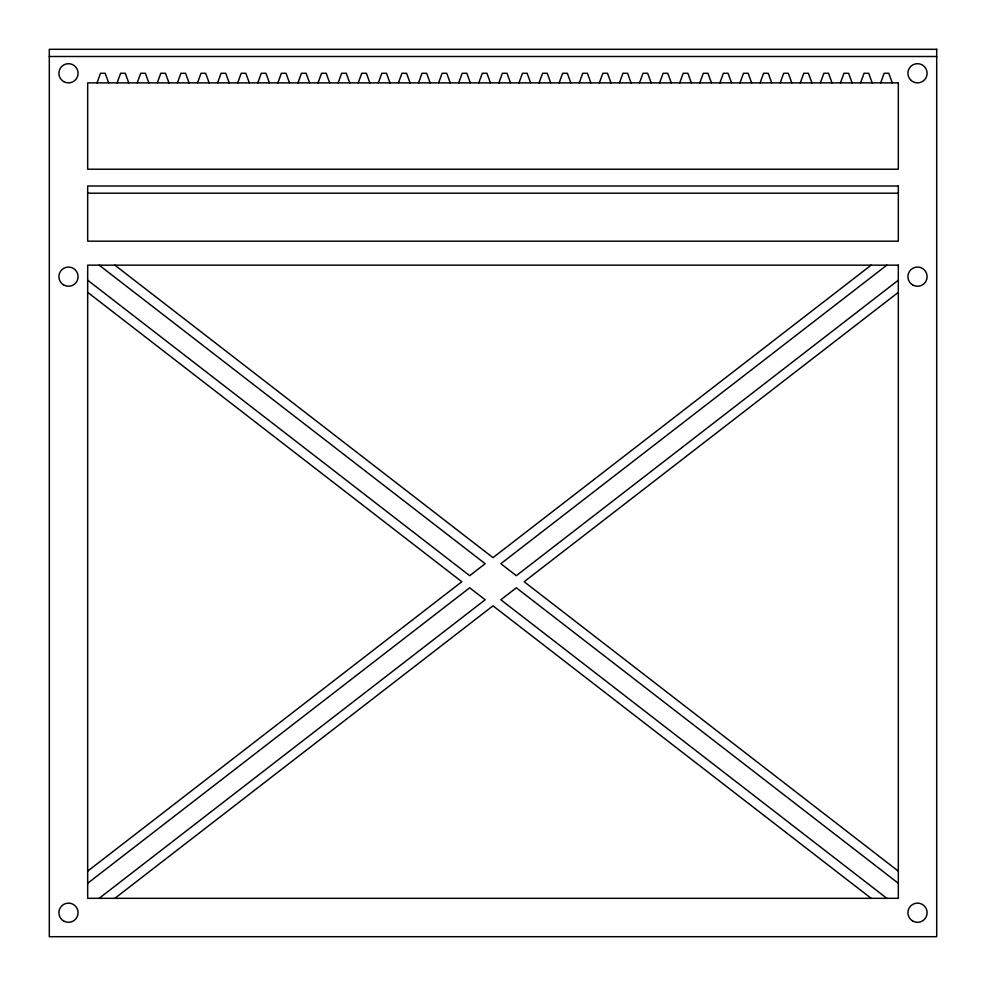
<?xml version="1.0" encoding="UTF-8"?>
<svg xmlns="http://www.w3.org/2000/svg" width="986" height="986" viewBox="0 0 986 986"><rect width="100%" height="100%" fill="white"/><g stroke="black" fill="none" stroke-linecap="round" stroke-linejoin="round"><path stroke-width="1.48" d="M97.035 82.873L100.523 73.284L105.182 73.284L108.67 82.873M117.124 82.873L120.612 73.284L125.271 73.284L128.759 82.873M137.214 82.873L140.715 73.284L145.373 73.284L148.861 82.873M157.316 82.873L160.804 73.284L165.463 73.284L168.951 82.873M177.406 82.873L180.894 73.284L185.553 73.284L189.041 82.873M197.496 82.873L200.984 73.284L205.643 73.284L209.131 82.873M217.586 82.873L221.086 73.284L225.745 73.284L229.233 82.873M237.688 82.873L241.176 73.284L245.834 73.284L249.322 82.873M257.777 82.873L261.265 73.284L265.924 73.284L269.412 82.873M277.867 82.873L281.355 73.284L286.014 73.284L289.502 82.873M297.957 82.873L301.445 73.284L306.116 73.284L309.604 82.873M318.047 82.873L321.547 73.284L326.206 73.284L329.694 82.873M338.149 82.873L341.637 73.284L346.296 73.284L349.784 82.873M358.238 82.873L361.726 73.284L366.385 73.284L369.873 82.873M378.328 82.873L381.816 73.284L386.475 73.284L389.963 82.873M398.418 82.873L401.918 73.284L406.577 73.284L410.065 82.873M418.52 82.873L422.008 73.284L426.667 73.284L430.155 82.873M438.61 82.873L442.098 73.284L446.757 73.284L450.245 82.873M458.7 82.873L462.188 73.284L466.846 73.284L470.334 82.873M478.789 82.873L482.29 73.284L486.948 73.284L490.436 82.873M498.891 82.873L502.379 73.284L507.038 73.284L510.526 82.873M518.981 82.873L522.469 73.284L527.128 73.284L530.616 82.873M539.071 82.873L542.559 73.284L547.218 73.284L550.706 82.873M559.161 82.873L562.649 73.284L567.32 73.284L570.808 82.873M579.25 82.873L582.751 73.284L587.409 73.284L590.897 82.873M599.352 82.873L602.84 73.284L607.499 73.284L610.987 82.873M619.442 82.873L622.93 73.284L627.589 73.284L631.077 82.873M639.532 82.873L643.02 73.284L647.679 73.284L651.167 82.873M659.622 82.873L663.122 73.284L667.781 73.284L671.269 82.873M679.724 82.873L683.212 73.284L687.871 73.284L691.359 82.873M699.813 82.873L703.301 73.284L707.96 73.284L711.448 82.873M719.903 82.873L723.391 73.284L728.05 73.284L731.538 82.873M739.993 82.873L743.493 73.284L748.152 73.284L751.64 82.873M760.095 82.873L763.583 73.284L768.242 73.284L771.73 82.873M780.185 82.873L783.673 73.284L788.332 73.284L791.82 82.873M800.275 82.873L803.763 73.284L808.421 73.284L811.909 82.873M820.364 82.873L823.852 73.284L828.523 73.284L832.011 82.873M840.454 82.873L843.954 73.284L848.613 73.284L852.101 82.873M860.556 82.873L864.044 73.284L868.703 73.284L872.191 82.873M880.646 82.873L884.134 73.284L888.793 73.284L892.281 82.873M87.68 871.143L461.842 581.74L87.68 292.337M871.143 265.16L493 557.645L114.857 265.16M87.68 883.271L469.681 587.804L485.161 599.771L99.167 898.32M886.833 265.16L500.839 563.709L516.319 575.676L898.32 280.209M114.857 898.32L493 605.835L871.143 898.32M898.32 292.337L524.158 581.74L898.32 871.143M49.3 56.498L936.7 56.498M87.68 193.207L898.32 193.207M99.167 265.16L485.161 563.709L469.681 575.676L87.68 280.209M898.32 883.271L516.319 587.804L500.839 599.771L886.833 898.32M936.7 49.3L49.3 49.3L49.3 936.7L936.7 936.7L936.7 49.3M898.32 82.873L87.68 82.873L87.68 169.222L898.32 169.222L898.32 82.873M898.32 186.009L87.68 186.009L87.68 241.176L898.32 241.176L898.32 186.009M898.32 265.16L87.68 265.16L87.68 898.32L898.32 898.32L898.32 265.16M63.696 81.591A9.589 9.589 0 0 0 78.079 73.284A9.589 9.589 0 0 0 63.696 64.977A9.589 9.589 0 0 0 63.696 81.591M910.731 80.063A9.589 9.589 0 0 0 926.778 75.762A9.589 9.589 0 0 0 915.033 64.016A9.589 9.589 0 0 0 910.731 80.063M63.696 284.979A9.589 9.589 0 0 0 78.079 276.672A9.589 9.589 0 0 0 63.696 268.352A9.589 9.589 0 0 0 63.696 284.979M912.716 284.979A9.589 9.589 0 0 0 927.111 276.672A9.589 9.589 0 0 0 912.716 268.352A9.589 9.589 0 0 0 912.716 284.979M63.696 921.023A9.589 9.589 0 0 0 78.079 912.716A9.589 9.589 0 0 0 63.696 904.408A9.589 9.589 0 0 0 63.696 921.023M912.716 921.023A9.589 9.589 0 0 0 927.111 912.716A9.589 9.589 0 0 0 912.716 904.408A9.589 9.589 0 0 0 912.716 921.023"/></g></svg>
